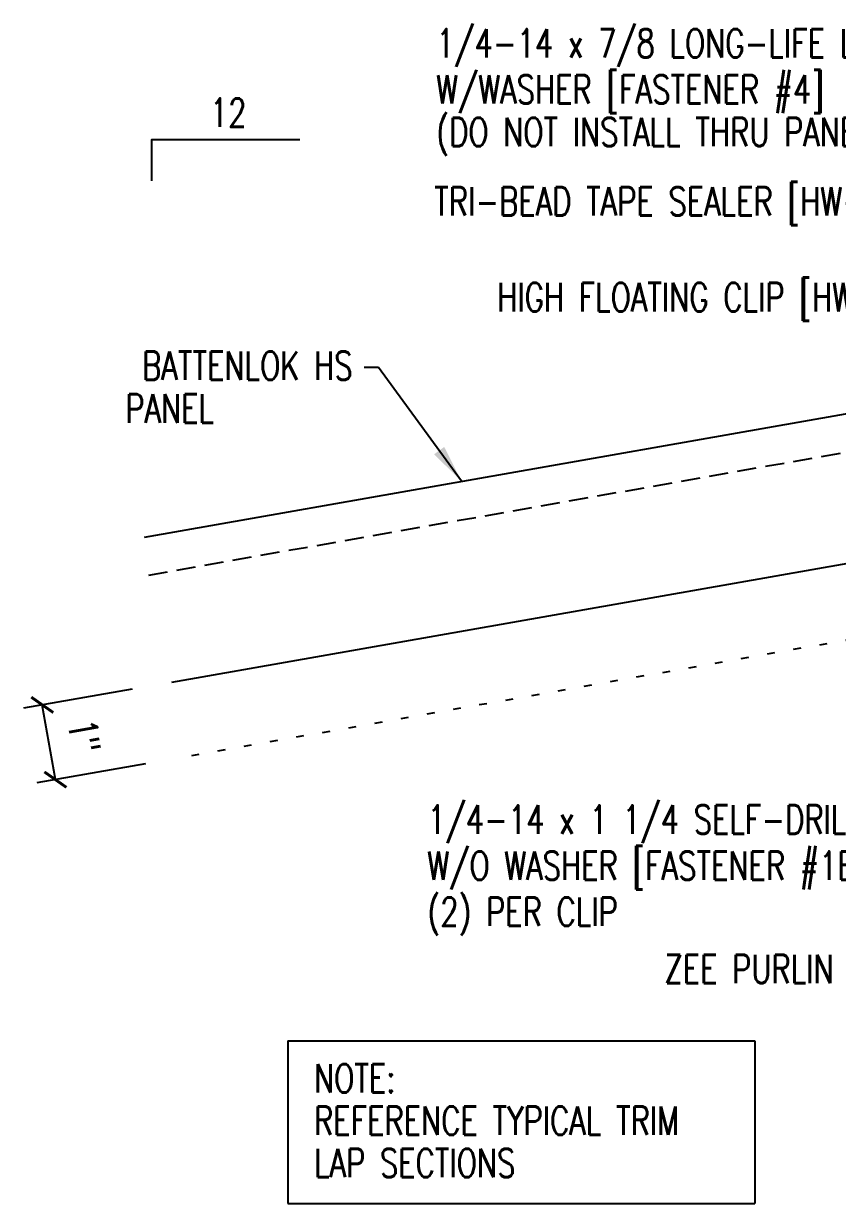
# Model space of a CAD drawing. Header units: inches. Extents: x -3 to 187, y 8 to 95.
# Drawn here: x -2.67 to 8.05, y 9.93 to 25.47 of the extents above; entities that cross this region are included whole.
import ezdxf
from ezdxf.enums import TextEntityAlignment as Align

# ---------------------------------------------------------------- set-up
doc = ezdxf.new("R2010")
doc.units = ezdxf.units.IN
doc.header["$MEASUREMENT"] = 0
doc.linetypes.add('DOT', pattern=[0.25, 0, -0.25])
doc.linetypes.add('HIDDEN2', pattern=[0.1875, 0.125, -0.0625])
for name, color, linetype in [('DIM', 2, 'Continuous'), ('MARK', 1, 'Continuous'), ('PANEL', 11, 'Continuous'), ('TEXT', 2, 'Continuous')]:
    doc.layers.add(name, color=color, linetype=linetype)
doc.styles.add('TEXT', font='SIMPLEX', dxfattribs={"width": 0.75, "height": 6})
doc.styles.add('TEXT1', font='ROMANS.shx', dxfattribs={"width": 0.75, "height": 0.375})
doc.dimstyles.new('DETAIL', dxfattribs={"dimscale": 4, "dimtxt": 0.375, "dimasz": 0.0625, "dimexe": 0.0625, "dimexo": 0.125, "dimgap": 0.0625, "dimtad": 1, "dimdec": 4, "dimzin": 3, "dimdsep": 46, "dimlunit": 4, "dimtxsty": 'TEXT1', "dimblk": 'ARCHTICK', "dimcen": 0.0625, "dimclrd": 7, "dimclre": 7, "dimclrt": 2, "dimadec": 0, "dimazin": 0, "dimtfac": 0.59375, "dimtdec": 4, "dimtmove": 0, "dimatfit": 3, "dimfxl": 0, "dimfrac": 2, "dimtolj": 1, "dimtzin": 3, "dimarcsym": 0})
doc.dimstyles.new('DETAIL$7', dxfattribs={"dimscale": 4, "dimtxt": 6, "dimasz": 0.125, "dimexe": 0.0625, "dimexo": 0.125, "dimgap": 0.0625, "dimtad": 1, "dimdec": 5, "dimzin": 3, "dimdsep": 46, "dimlunit": 4, "dimtxsty": 'TEXT', "dimblk": 'ARCHTICK', "dimcen": 0.0625, "dimclrd": 7, "dimclre": 7, "dimclrt": 2, "dimadec": 0, "dimazin": 0, "dimtfac": 0.666667, "dimtdec": 5, "dimtmove": 0, "dimatfit": 3, "dimfxl": 0, "dimfrac": 2, "dimtolj": 1, "dimtzin": 3, "dimarcsym": 0})

# ---------------------------------------------------------------- blocks, each defined once
blk = doc.blocks.new('FD-F4')
at = {"layer": 'TEXT', "style": 'TEXT1', "width": 0.75}
for s, p in [('1/4-14 x 7/8 LONG-LIFE LAPTEK', (0.0047, -0.0408)), ('W/WASHER [FASTENER #4]', (0.0047, -0.1926))]:
    blk.add_text(s, height=0.09375, dxfattribs=at).set_placement(p)
blk.add_attdef('(QUANTITY)', (1.4847, -0.1926), '', height=0.0938, dxfattribs=at)
at = {"layer": 'TEXT', "style": 'TEXT1', "flags": 1}
for tag, p in [('Color', (0.0624, -0.4349)), ('Calc', (0.0624, -0.4349)), ('Opt1', (0.0624, -0.4349)), ('Opt2', (0.0624, -0.4349)), ('Opt3', (0.0624, -0.4349)), ('Description', (0.0624, -0.4349)), ('Multiple', (0.0624, -0.4349)), ('Part', (0.0624, -0.4349)), ('Spare1', (0.0624, -0.6224)), ('Spare2', (0.0624, -0.6224)), ('Spare3', (0.0624, -0.6224)), ('Spare4', (0.0624, -0.6224)), ('Spare5', (0.0624, -0.6224)), ('Spare6', (0.0624, -0.6224)), ('Spare7', (0.0624, -0.6224)), ('Spare8', (0.0624, -0.6224)), ('Spare9', (0.0624, -0.6224)), ('Spare10', (0.0624, -0.6224))]:
    blk.add_attdef(tag, p, '', height=0.0938, dxfattribs=at)
blk = doc.blocks.new('slopl1')
at = {"layer": 'MARK', "color": 6}
blk.add_lwpolyline([(0, 0), (0, 0.1368), (0.4871, 0.1368)], dxfattribs=at)
at = {"layer": 'MARK', "color": 2, "style": 'TEXT1', "width": 0.75}
blk.add_text('12', height=0.09375, dxfattribs=at).set_placement((0.1909, 0.1779))
blk.add_attdef('SLOPL1', text='', height=0.0938, dxfattribs=at).set_placement((-0.0549, 0.0243), align=Align.RIGHT)
blk = doc.blocks.new('A$C30686E82')
for p, q in [((-2.715, 0.761), (3.437, 0.761)), ((-2.715, 0.761), (-2.715, -1.379)), ((3.437, 0.761), (3.437, -1.379)), ((-2.715, -1.379), (3.437, -1.379))]:
    blk.add_line(p, q)
at = {"layer": 'TEXT', "style": 'TEXT1', "width": 0.75}
for s, p in [('NOTE:', (-2.368, 0.081)), ('REFERENCE TYPICAL TRIM', (-2.368, -0.477)), ('LAP SECTIONS', (-2.368, -1.035))]:
    blk.add_text(s, height=0.375, dxfattribs=at).set_placement(p)
blk = doc.blocks.new('_ArchTick')
at = {"color": 0, "linetype": 'ByBlock', "const_width": 0.15}
blk.add_lwpolyline([(-0.5, -0.5), (0.5, 0.5)], dxfattribs=at)
blk = doc.blocks.new('*D21')
at = {"color": 7, "lineweight": -2}
for p, q in [((-1.237, 16.708), (-2.668, 16.456)), ((-2.249, 15.515), (-2.422, 16.5)), ((-1.064, 15.723), (-2.495, 15.471))]:
    blk.add_line(p, q, dxfattribs=at)
at = {"layer": 'DEFPOINTS', "color": 0}
for p in [(-0.745, 16.794), (-2.422, 16.5), (-0.571, 15.81)]:
    blk.add_point(p, dxfattribs=at)
at = {"color": 7, "lineweight": -2, "xscale": 0.25, "yscale": 0.25, "zscale": 0.25}
for p, rotation in [((-2.422, 16.5), 99.97179529443554), ((-2.249, 15.515), 279.9717952944355)]:
    blk.add_blockref('_ArchTick', p, dxfattribs=dict(at, rotation=rotation))
at = {"color": 2, "insert": (-1.869, 16.089), "char_height": 0.375, "attachment_point": 5, "rotation": 279.9718, "style": 'TEXT1'}
blk.add_mtext('\\A1;1"', dxfattribs=at)
blk = doc.blocks.new('FD-F1B')
at = {"layer": 'TEXT', "style": 'TEXT1', "width": 0.75}
for s, p in [('1/4-14 x 1 1/4 SELF-DRILLER', (0.0047, -0.0408)), ('W/O WASHER [FASTENER #1B]', (0.0047, -0.1926))]:
    blk.add_text(s, height=0.09375, dxfattribs=at).set_placement(p)
blk.add_attdef('(QUANTITY)', (0.0047, -0.3444), '', height=0.0938, dxfattribs=at)

msp = doc.modelspace()

# ---------------------------------------------------------------- linework, layer by layer
at = {"layer": 'DIM', "linetype": 'DOT'}
msp.add_line((18.94258, 19.25045), (-0.57145, 15.80959), dxfattribs=at)
at = {"layer": 'PANEL', "color": 8, "linetype": 'HIDDEN2', "ltscale": 2}
msp.add_line((-1.01899, 18.21026), (16.3748, 21.27535), dxfattribs=at)
at = {"layer": 'PANEL'}
msp.add_lwpolyline([(-0.71692, 16.79937), (16.62649, 19.84868), (16.28961, 21.7592), (-1.08189, 18.70468)], dxfattribs=at)

# ---------------------------------------------------------------- block references
msp.add_blockref('A$C30686E82', (3.52666, 11.31261))
at = {"layer": 'MARK', "xscale": 4, "yscale": 4, "zscale": 4}
msp.add_blockref('slopl1', (-0.9777, 23.40074), dxfattribs=at)
at = {"layer": 'TEXT', "xscale": 4, "yscale": 4, "zscale": 4}
for name, p, values in [('FD-F4', (2.74798, 25.19015), {'(QUANTITY)': '@ 6" O.C.'}), ('FD-F1B', (2.63307, 14.9654), {'(QUANTITY)': '(2) PER CLIP'})]:
    msp.add_blockref(name, p, dxfattribs=at).add_auto_attribs(values)

# ---------------------------------------------------------------- texts
at = {"layer": 'TEXT', "style": 'TEXT1', "width": 0.75}
for s, p in [('(DO NOT INSTALL THRU PANEL RIB)', (2.76964, 23.85821)), ('TRI-BEAD TAPE SEALER [HW-504]', (2.74069, 22.94362))]:
    msp.add_text(s, height=0.375, dxfattribs=at).set_placement(p)
for s, p in [('HIGH FLOATING CLIP [HW-222]', (9.47774, 21.68271)), ('BATTENLOK HS', (1.66605, 20.78034)), ('PANEL', (-0.1575, 20.21513)), ('ZEE PURLIN', (8.00363, 12.83331))]:
    msp.add_text(s, height=0.375, dxfattribs=at).set_placement(p, align=Align.RIGHT)

# ---------------------------------------------------------------- dimensions: what is measured, and where the dimension line sits
dim = msp.add_aligned_dim(p1=(-0.57145, 15.80959), p2=(-0.74461, 16.7945), distance=1.70298, dimstyle='DETAIL')
dim.commit()
dim.dimension.update_dxf_attribs({"geometry": '*D21', "text_midpoint": (-1.86922, 16.0891)})

# ---------------------------------------------------------------- leaders
msp.add_leader([(3.10046, 19.44476), (2.00899, 20.94319), (1.81783, 20.94319)], dimstyle='DETAIL$7')

doc.saveas('drawing.dxf')
